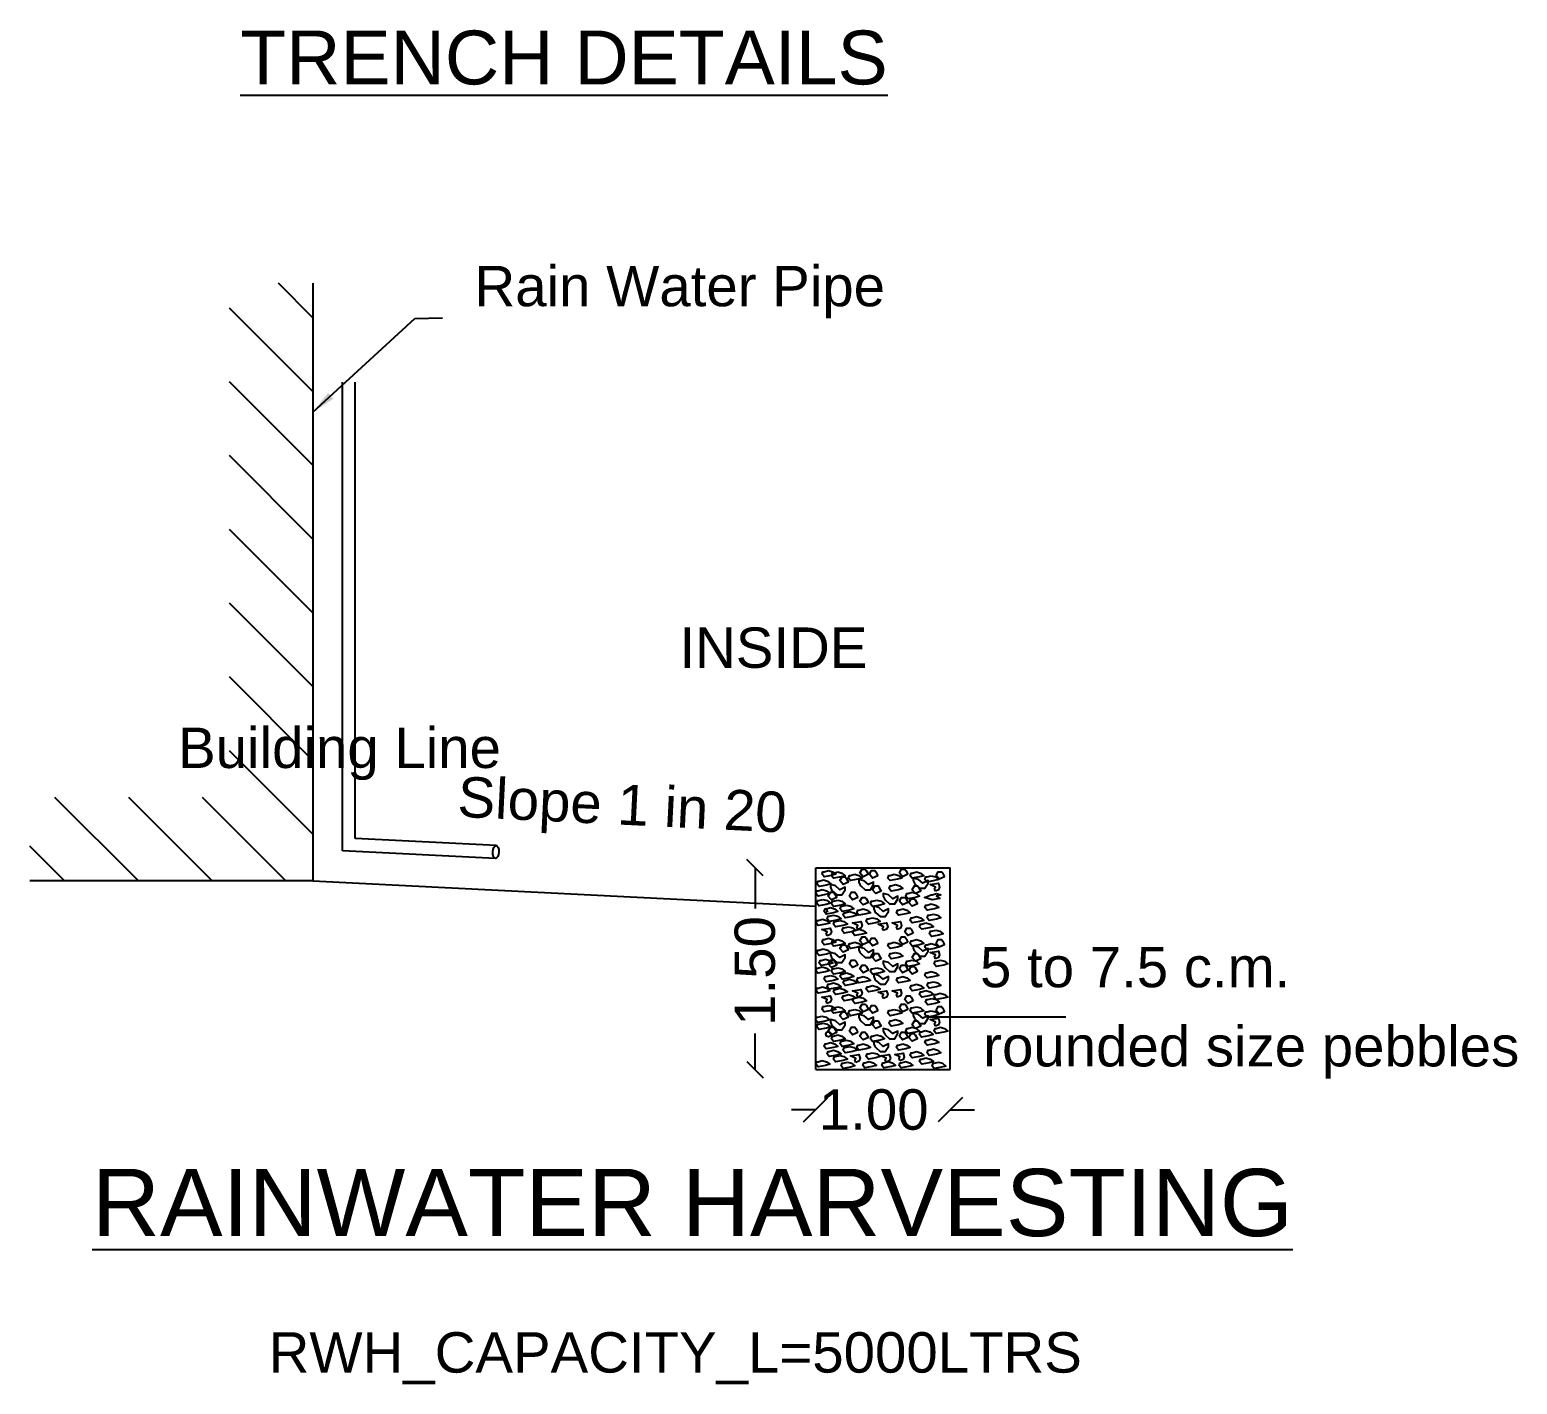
# Model space of a CAD drawing. Header units: metres. Extents: x 27 to 171, y 4 to 129.
# Drawn here: x 146.2 to 157.25, y 40.29 to 50.35 of the extents above; entities that cross this region are included whole.
import ezdxf

# ---------------------------------------------------------------- set-up
doc = ezdxf.new("R2010")
doc.units = ezdxf.units.M
doc.header["$MEASUREMENT"] = 0
doc.layers.add('RWH', color=130, linetype='Continuous')
doc.styles.get("Standard").update_dxf_attribs({"font": 'arial.ttf'})
doc.dimstyles.get("Standard").update_dxf_attribs({"dimtxt": 0.3, "dimasz": 0.12, "dimexe": 0.18, "dimexo": 0.0625, "dimgap": 0.09, "dimtad": 0, "dimzin": 0, "dimdsep": 46, "dimtxsty": 'Standard', "dimblk": 'OBLIQUE', "dimcen": 0.09, "dimse1": 1, "dimse2": 1, "dimadec": 0, "dimazin": 0, "dimtfac": 1, "dimtofl": 0, "dimtmove": 0, "dimatfit": 3, "dimfxl": 0, "dimtolj": 1, "dimtzin": 0, "dimarcsym": 0})

# ---------------------------------------------------------------- blocks, each defined once
blk = doc.blocks.new('_Oblique')
at = {"color": 0, "linetype": 'ByBlock', "lineweight": -2}
blk.add_line((-0.5, -0.5), (0.5, 0.5), dxfattribs=at)
blk = doc.blocks.new('*D49')
at = {"color": 0, "lineweight": -2, "ltscale": 7}
for p, q in [((152.038, 42.331), (151.858, 42.331)), ((153.038, 42.331), (153.218, 42.331))]:
    blk.add_line(p, q, dxfattribs=at)
at = {"layer": 'Defpoints', "color": 0, "ltscale": 7}
for p in [(153.038, 43.379), (152.038, 43.294), (153.038, 42.331)]:
    blk.add_point(p, dxfattribs=at)
at = {"color": 0, "lineweight": -2, "ltscale": 7, "xscale": 0.18, "yscale": 0.18, "zscale": 0.18}
blk.add_blockref('_Oblique', (152.038, 42.331), dxfattribs=at)
at = {"color": 0, "lineweight": -2, "ltscale": 7, "xscale": 0.18, "yscale": 0.18, "zscale": 0.18, "rotation": 180}
blk.add_blockref('_Oblique', (153.038, 42.331), dxfattribs=at)
at = {"color": 0, "ltscale": 7, "insert": (152.469, 42.331), "char_height": 0.3, "attachment_point": 5}
blk.add_mtext('\\A1;1.00', dxfattribs=at)
blk = doc.blocks.new('*D50')
at = {"layer": 'Defpoints', "color": 0}
for p in [(151.587, 44.129), (152.038, 44.129), (152.038, 42.629)]:
    blk.add_point(p, dxfattribs=at)
at = {"layer": 'RWH', "color": 0, "lineweight": -2}
for p, q in [((151.587, 44.129), (151.587, 43.827)), ((151.587, 42.629), (151.587, 42.897))]:
    blk.add_line(p, q, dxfattribs=at)
at = {"layer": 'RWH', "color": 0, "lineweight": -2, "xscale": 0.12, "yscale": 0.12, "zscale": 0.12}
for p, rotation in [((151.587, 44.129), 90), ((151.587, 42.629), 270)]:
    blk.add_blockref('_Oblique', p, dxfattribs=dict(at, rotation=rotation))
at = {"layer": 'RWH', "color": 0, "insert": (151.587, 43.362), "char_height": 0.3, "attachment_point": 5, "rotation": 90}
blk.add_mtext('\\A1;1.50', dxfattribs=at)

msp = doc.modelspace()

# ---------------------------------------------------------------- hatches: boundary and pattern name
at = {"ltscale": 7}
h = msp.add_hatch(dxfattribs=at)
h.set_pattern_fill('ANSI31', scale=3.10032, angle=90, style=0)
h.set_pattern_definition([(135, (-1928.4017, 1317.61798), (-0.274032186, -0.274032186), [])])
h.paths.add_polyline_path([(148.301, 48.471), (147.681, 48.471), (147.681, 44.651), (146.197, 44.651), (146.197, 44.031), (148.301, 44.031)])

# ---------------------------------------------------------------- linework, layer by layer
at = {"color": 7, "ltscale": 7}
for p, q in [((148.301, 48.471), (148.301, 44.031)), ((152.038, 42.629), (152.038, 44.129)), ((152.038, 44.129), (153.038, 44.129)), ((153.038, 42.629), (153.038, 44.129)), ((148.301, 44.031), (146.197, 44.031)), ((148.301, 44.031), (152.038, 43.844)), ((152.038, 42.629), (153.038, 42.629))]:
    msp.add_line(p, q, dxfattribs=at)
at = {"color": 7}
for p, q in [((148.52, 44.274), (148.52, 47.737)), ((148.52, 44.255), (148.52, 47.737)), ((148.615, 44.345), (148.615, 47.737)), ((149.663, 44.293), (148.615, 44.345)), ((149.658, 44.198), (148.52, 44.255)), ((152.127, 43.81), (152.108, 43.825)), ((152.127, 43.81), (152.108, 43.795)), ((153.897, 43.02), (152.866, 43.02))]:
    msp.add_line(p, q, dxfattribs=at)
for points in [[(152.429, 44.08), (152.39, 44.062), (152.366, 44.09), (152.382, 44.118), (152.406, 44.118), (152.413, 44.109)], [(152.429, 44.08), (152.39, 44.062), (152.366, 44.09), (152.382, 44.118), (152.406, 44.118), (152.413, 44.109)], [(152.723, 44.08), (152.683, 44.062), (152.66, 44.09), (152.676, 44.118), (152.7, 44.118), (152.707, 44.109)], [(152.723, 44.08), (152.683, 44.062), (152.66, 44.09), (152.676, 44.118), (152.7, 44.118), (152.707, 44.109)], [(152.095, 44.038), (152.125, 44.029), (152.15, 44.01), (152.118, 44), (152.063, 43.99), (152.047, 44.01), (152.055, 44.029), (152.063, 44.029)], [(152.095, 44.038), (152.125, 44.029), (152.15, 44.01), (152.118, 44), (152.063, 43.99), (152.047, 44.01), (152.055, 44.029), (152.063, 44.029)], [(152.132, 44.108), (152.163, 44.099), (152.187, 44.08), (152.156, 44.071), (152.1, 44.061), (152.085, 44.08), (152.092, 44.099), (152.1, 44.099)], [(152.132, 44.108), (152.163, 44.099), (152.187, 44.08), (152.156, 44.071), (152.1, 44.061), (152.085, 44.08), (152.092, 44.099), (152.1, 44.099)], [(152.163, 43.956), (152.194, 43.928), (152.233, 43.928), (152.257, 43.965), (152.257, 43.984), (152.218, 43.965), (152.186, 43.994), (152.147, 44.004), (152.147, 43.984), (152.156, 43.965)], [(152.163, 43.956), (152.194, 43.928), (152.233, 43.928), (152.257, 43.965), (152.257, 43.984), (152.218, 43.965), (152.186, 43.994), (152.147, 44.004), (152.147, 43.984), (152.156, 43.965)], [(152.203, 44.098), (152.233, 44.089), (152.258, 44.07), (152.226, 44.061), (152.171, 44.051), (152.156, 44.07), (152.163, 44.089), (152.171, 44.089)], [(152.203, 44.098), (152.233, 44.089), (152.258, 44.07), (152.226, 44.061), (152.171, 44.051), (152.156, 44.07), (152.163, 44.089), (152.171, 44.089)], [(152.281, 44.023), (152.241, 44.004), (152.218, 44.033), (152.234, 44.061), (152.258, 44.061), (152.265, 44.052)], [(152.281, 44.023), (152.241, 44.004), (152.218, 44.033), (152.234, 44.061), (152.258, 44.061), (152.265, 44.052)], [(152.328, 44.08), (152.359, 44.071), (152.384, 44.052), (152.352, 44.043), (152.297, 44.033), (152.281, 44.052), (152.288, 44.071), (152.297, 44.071)], [(152.328, 44.08), (152.359, 44.071), (152.384, 44.052), (152.352, 44.043), (152.297, 44.033), (152.281, 44.052), (152.288, 44.071), (152.297, 44.071)], [(152.374, 43.994), (152.406, 43.966), (152.445, 43.966), (152.468, 44.004), (152.468, 44.023), (152.429, 44.004), (152.398, 44.032), (152.359, 44.042), (152.359, 44.023), (152.367, 44.004)], [(152.374, 43.994), (152.406, 43.966), (152.445, 43.966), (152.468, 44.004), (152.468, 44.023), (152.429, 44.004), (152.398, 44.032), (152.359, 44.042), (152.359, 44.023), (152.367, 44.004)], [(152.5, 44.07), (152.46, 44.052), (152.437, 44.08), (152.453, 44.108), (152.477, 44.108), (152.484, 44.099)], [(152.5, 44.07), (152.46, 44.052), (152.437, 44.08), (152.453, 44.108), (152.477, 44.108), (152.484, 44.099)], [(152.622, 44.08), (152.653, 44.071), (152.678, 44.052), (152.646, 44.043), (152.591, 44.033), (152.575, 44.052), (152.582, 44.071), (152.591, 44.071)], [(152.622, 44.08), (152.653, 44.071), (152.678, 44.052), (152.646, 44.043), (152.591, 44.033), (152.575, 44.052), (152.582, 44.071), (152.591, 44.071)], [(152.631, 44.004), (152.661, 43.994), (152.686, 43.975), (152.654, 43.966), (152.599, 43.956), (152.584, 43.975), (152.591, 43.994), (152.599, 43.994)], [(152.631, 44.004), (152.661, 43.994), (152.686, 43.975), (152.654, 43.966), (152.599, 43.956), (152.584, 43.975), (152.591, 43.994), (152.599, 43.994)], [(152.787, 44.098), (152.817, 44.089), (152.842, 44.07), (152.81, 44.061), (152.755, 44.051), (152.74, 44.07), (152.747, 44.089), (152.755, 44.089)], [(152.787, 44.098), (152.817, 44.089), (152.842, 44.07), (152.81, 44.061), (152.755, 44.051), (152.74, 44.07), (152.747, 44.089), (152.755, 44.089)], [(152.779, 44.004), (152.81, 43.976), (152.849, 43.976), (152.873, 44.014), (152.873, 44.033), (152.834, 44.014), (152.802, 44.042), (152.763, 44.052), (152.763, 44.033), (152.772, 44.014)], [(152.779, 44.004), (152.81, 43.976), (152.849, 43.976), (152.873, 44.014), (152.873, 44.033), (152.834, 44.014), (152.802, 44.042), (152.763, 44.052), (152.763, 44.033), (152.772, 44.014)], [(152.897, 44.07), (152.928, 44.061), (152.953, 44.042), (152.921, 44.033), (152.866, 44.023), (152.85, 44.042), (152.857, 44.061), (152.866, 44.061)], [(152.897, 44.07), (152.928, 44.061), (152.953, 44.042), (152.921, 44.033), (152.866, 44.023), (152.85, 44.042), (152.857, 44.061), (152.866, 44.061)], [(152.927, 43.956), (152.92, 43.975), (152.927, 43.985), (152.888, 44.004), (152.95, 44.014), (152.959, 43.985), (152.95, 43.966)], [(152.927, 43.956), (152.92, 43.975), (152.927, 43.985), (152.888, 44.004), (152.95, 44.014), (152.959, 43.985), (152.95, 43.966)], [(152.996, 44.061), (152.956, 44.043), (152.932, 44.071), (152.949, 44.099), (152.972, 44.099), (152.979, 44.09)], [(152.996, 44.061), (152.956, 44.043), (152.932, 44.071), (152.949, 44.099), (152.972, 44.099), (152.979, 44.09)], [(152.087, 43.967), (152.118, 43.957), (152.142, 43.938), (152.111, 43.929), (152.055, 43.919), (152.04, 43.938), (152.047, 43.957), (152.055, 43.957)], [(152.092, 43.894), (152.122, 43.885), (152.147, 43.865), (152.115, 43.856), (152.06, 43.846), (152.045, 43.865), (152.052, 43.885), (152.06, 43.885)], [(152.194, 43.909), (152.154, 43.89), (152.131, 43.919), (152.147, 43.947), (152.171, 43.947), (152.178, 43.938)], [(152.194, 43.909), (152.154, 43.89), (152.131, 43.919), (152.147, 43.947), (152.171, 43.947), (152.178, 43.938)], [(152.203, 43.889), (152.233, 43.88), (152.258, 43.861), (152.226, 43.852), (152.171, 43.842), (152.156, 43.861), (152.163, 43.88), (152.171, 43.88)], [(152.203, 43.889), (152.233, 43.88), (152.258, 43.861), (152.226, 43.852), (152.171, 43.842), (152.156, 43.861), (152.163, 43.88), (152.171, 43.88)], [(152.352, 43.909), (152.312, 43.89), (152.288, 43.919), (152.305, 43.947), (152.328, 43.947), (152.335, 43.938)], [(152.352, 43.909), (152.312, 43.89), (152.288, 43.919), (152.305, 43.947), (152.328, 43.947), (152.335, 43.938)], [(152.429, 43.871), (152.39, 43.853), (152.366, 43.881), (152.382, 43.909), (152.406, 43.909), (152.413, 43.9)], [(152.429, 43.871), (152.39, 43.853), (152.366, 43.881), (152.382, 43.909), (152.406, 43.909), (152.413, 43.9)], [(152.493, 43.889), (152.524, 43.88), (152.548, 43.861), (152.516, 43.852), (152.461, 43.842), (152.446, 43.861), (152.453, 43.88), (152.461, 43.88)], [(152.493, 43.889), (152.524, 43.88), (152.548, 43.861), (152.516, 43.852), (152.461, 43.842), (152.446, 43.861), (152.453, 43.88), (152.461, 43.88)], [(152.525, 43.956), (152.485, 43.938), (152.461, 43.966), (152.478, 43.994), (152.501, 43.994), (152.508, 43.985)], [(152.525, 43.956), (152.485, 43.938), (152.461, 43.966), (152.478, 43.994), (152.501, 43.994), (152.508, 43.985)], [(152.555, 43.89), (152.587, 43.862), (152.626, 43.862), (152.649, 43.899), (152.649, 43.919), (152.611, 43.899), (152.579, 43.928), (152.54, 43.938), (152.54, 43.919), (152.548, 43.899)], [(152.555, 43.89), (152.587, 43.862), (152.626, 43.862), (152.649, 43.899), (152.649, 43.919), (152.611, 43.899), (152.579, 43.928), (152.54, 43.938), (152.54, 43.919), (152.548, 43.899)], [(152.723, 43.871), (152.683, 43.853), (152.66, 43.881), (152.676, 43.909), (152.7, 43.909), (152.707, 43.9)], [(152.723, 43.871), (152.683, 43.853), (152.66, 43.881), (152.676, 43.909), (152.7, 43.909), (152.707, 43.9)], [(152.755, 43.947), (152.786, 43.938), (152.81, 43.919), (152.779, 43.909), (152.723, 43.899), (152.708, 43.919), (152.715, 43.938), (152.723, 43.938)], [(152.755, 43.947), (152.786, 43.938), (152.81, 43.919), (152.779, 43.909), (152.723, 43.899), (152.708, 43.919), (152.715, 43.938), (152.723, 43.938)], [(152.794, 43.861), (152.754, 43.843), (152.73, 43.871), (152.747, 43.899), (152.77, 43.899), (152.777, 43.89)], [(152.794, 43.861), (152.754, 43.843), (152.73, 43.871), (152.747, 43.899), (152.77, 43.899), (152.777, 43.89)], [(152.819, 43.956), (152.779, 43.938), (152.755, 43.966), (152.772, 43.994), (152.795, 43.994), (152.802, 43.985)], [(152.819, 43.956), (152.779, 43.938), (152.755, 43.966), (152.772, 43.994), (152.795, 43.994), (152.802, 43.985)], [(152.936, 43.937), (152.967, 43.928), (152.935, 43.919), (152.96, 43.9), (152.904, 43.89), (152.846, 43.909), (152.896, 43.928), (152.904, 43.928)], [(152.147, 43.833), (152.178, 43.824), (152.203, 43.805), (152.171, 43.795), (152.116, 43.785), (152.1, 43.805), (152.107, 43.824), (152.116, 43.824)], [(152.147, 43.833), (152.178, 43.824), (152.203, 43.805), (152.171, 43.795), (152.116, 43.785), (152.1, 43.805), (152.107, 43.824), (152.116, 43.824)], [(152.266, 43.852), (152.297, 43.843), (152.321, 43.824), (152.29, 43.815), (152.234, 43.805), (152.219, 43.824), (152.226, 43.843), (152.234, 43.843)], [(152.266, 43.852), (152.297, 43.843), (152.321, 43.824), (152.29, 43.815), (152.234, 43.805), (152.219, 43.824), (152.226, 43.843), (152.234, 43.843)], [(152.29, 43.805), (152.32, 43.795), (152.345, 43.776), (152.313, 43.767), (152.258, 43.757), (152.243, 43.776), (152.25, 43.795), (152.258, 43.795)], [(152.29, 43.805), (152.32, 43.795), (152.345, 43.776), (152.313, 43.767), (152.258, 43.757), (152.243, 43.776), (152.25, 43.795), (152.258, 43.795)], [(152.391, 43.824), (152.421, 43.815), (152.446, 43.795), (152.414, 43.786), (152.359, 43.776), (152.344, 43.795), (152.351, 43.815), (152.359, 43.815)], [(152.391, 43.824), (152.421, 43.815), (152.446, 43.795), (152.414, 43.786), (152.359, 43.776), (152.344, 43.795), (152.351, 43.815), (152.359, 43.815)], [(152.485, 43.795), (152.516, 43.767), (152.555, 43.767), (152.579, 43.805), (152.579, 43.824), (152.54, 43.805), (152.508, 43.833), (152.469, 43.843), (152.469, 43.824), (152.478, 43.805)], [(152.485, 43.795), (152.516, 43.767), (152.555, 43.767), (152.579, 43.805), (152.579, 43.824), (152.54, 43.805), (152.508, 43.833), (152.469, 43.843), (152.469, 43.824), (152.478, 43.805)], [(152.685, 43.824), (152.715, 43.815), (152.74, 43.795), (152.708, 43.786), (152.653, 43.776), (152.638, 43.795), (152.645, 43.815), (152.653, 43.815)], [(152.685, 43.824), (152.715, 43.815), (152.74, 43.795), (152.708, 43.786), (152.653, 43.776), (152.638, 43.795), (152.645, 43.815), (152.653, 43.815)], [(152.897, 43.861), (152.928, 43.852), (152.953, 43.833), (152.921, 43.824), (152.866, 43.814), (152.85, 43.833), (152.857, 43.852), (152.866, 43.852)], [(152.897, 43.861), (152.928, 43.852), (152.953, 43.833), (152.921, 43.824), (152.866, 43.814), (152.85, 43.833), (152.857, 43.852), (152.866, 43.852)], [(152.913, 43.785), (152.943, 43.776), (152.968, 43.757), (152.936, 43.748), (152.881, 43.738), (152.866, 43.757), (152.873, 43.776), (152.881, 43.776)], [(152.913, 43.785), (152.943, 43.776), (152.968, 43.757), (152.936, 43.748), (152.881, 43.738), (152.866, 43.757), (152.873, 43.776), (152.881, 43.776)], [(152.088, 43.746), (152.118, 43.737), (152.143, 43.718), (152.111, 43.709), (152.056, 43.699), (152.041, 43.718), (152.048, 43.737), (152.056, 43.737)], [(152.123, 43.624), (152.116, 43.643), (152.123, 43.653), (152.084, 43.671), (152.146, 43.681), (152.154, 43.653), (152.146, 43.634)], [(152.123, 43.624), (152.116, 43.643), (152.123, 43.653), (152.084, 43.671), (152.146, 43.681), (152.154, 43.653), (152.146, 43.634)], [(152.171, 43.777), (152.201, 43.768), (152.226, 43.749), (152.194, 43.74), (152.139, 43.73), (152.124, 43.749), (152.131, 43.768), (152.139, 43.768)], [(152.171, 43.777), (152.201, 43.768), (152.226, 43.749), (152.194, 43.74), (152.139, 43.73), (152.124, 43.749), (152.131, 43.768), (152.139, 43.768)], [(152.218, 43.738), (152.248, 43.729), (152.273, 43.71), (152.241, 43.7), (152.186, 43.69), (152.171, 43.71), (152.178, 43.729), (152.186, 43.729)], [(152.218, 43.738), (152.248, 43.729), (152.273, 43.71), (152.241, 43.7), (152.186, 43.69), (152.171, 43.71), (152.178, 43.729), (152.186, 43.729)], [(152.281, 43.691), (152.312, 43.682), (152.337, 43.663), (152.305, 43.654), (152.25, 43.644), (152.234, 43.663), (152.241, 43.682), (152.25, 43.682)], [(152.281, 43.691), (152.312, 43.682), (152.337, 43.663), (152.305, 43.654), (152.25, 43.644), (152.234, 43.663), (152.241, 43.682), (152.25, 43.682)], [(152.351, 43.671), (152.344, 43.69), (152.351, 43.7), (152.312, 43.719), (152.374, 43.729), (152.382, 43.7), (152.374, 43.681)], [(152.351, 43.671), (152.344, 43.69), (152.351, 43.7), (152.312, 43.719), (152.374, 43.729), (152.382, 43.7), (152.374, 43.681)], [(152.36, 43.672), (152.391, 43.663), (152.415, 43.644), (152.384, 43.635), (152.328, 43.625), (152.313, 43.644), (152.32, 43.663), (152.328, 43.663)], [(152.36, 43.672), (152.391, 43.663), (152.415, 43.644), (152.384, 43.635), (152.328, 43.625), (152.313, 43.644), (152.32, 43.663), (152.328, 43.663)], [(152.461, 43.758), (152.492, 43.749), (152.516, 43.73), (152.485, 43.72), (152.429, 43.71), (152.414, 43.73), (152.421, 43.749), (152.429, 43.749)], [(152.461, 43.758), (152.492, 43.749), (152.516, 43.73), (152.485, 43.72), (152.429, 43.71), (152.414, 43.73), (152.421, 43.749), (152.429, 43.749)], [(152.542, 43.662), (152.535, 43.681), (152.542, 43.691), (152.503, 43.709), (152.565, 43.719), (152.573, 43.691), (152.565, 43.672)], [(152.542, 43.662), (152.535, 43.681), (152.542, 43.691), (152.503, 43.709), (152.565, 43.719), (152.573, 43.691), (152.565, 43.672)], [(152.645, 43.671), (152.638, 43.69), (152.645, 43.7), (152.606, 43.719), (152.668, 43.729), (152.676, 43.7), (152.668, 43.681)], [(152.645, 43.671), (152.638, 43.69), (152.645, 43.7), (152.606, 43.719), (152.668, 43.729), (152.676, 43.7), (152.668, 43.681)], [(152.763, 43.643), (152.723, 43.625), (152.7, 43.653), (152.716, 43.681), (152.74, 43.681), (152.747, 43.672)], [(152.763, 43.643), (152.723, 43.625), (152.7, 43.653), (152.716, 43.681), (152.74, 43.681), (152.747, 43.672)], [(152.787, 43.766), (152.817, 43.757), (152.842, 43.738), (152.81, 43.729), (152.755, 43.719), (152.74, 43.738), (152.747, 43.757), (152.755, 43.757)], [(152.787, 43.766), (152.817, 43.757), (152.842, 43.738), (152.81, 43.729), (152.755, 43.719), (152.74, 43.738), (152.747, 43.757), (152.755, 43.757)], [(152.857, 43.72), (152.888, 43.71), (152.913, 43.691), (152.881, 43.682), (152.826, 43.672), (152.81, 43.691), (152.817, 43.71), (152.826, 43.71)], [(152.857, 43.72), (152.888, 43.71), (152.913, 43.691), (152.881, 43.682), (152.826, 43.672), (152.81, 43.691), (152.817, 43.71), (152.826, 43.71)], [(152.132, 43.605), (152.163, 43.596), (152.187, 43.576), (152.156, 43.567), (152.1, 43.557), (152.085, 43.576), (152.092, 43.596), (152.1, 43.596)], [(152.132, 43.605), (152.163, 43.596), (152.187, 43.576), (152.156, 43.567), (152.1, 43.557), (152.085, 43.576), (152.092, 43.596), (152.1, 43.596)], [(152.203, 43.595), (152.233, 43.586), (152.258, 43.566), (152.226, 43.557), (152.171, 43.547), (152.156, 43.566), (152.163, 43.586), (152.171, 43.586)], [(152.203, 43.595), (152.233, 43.586), (152.258, 43.566), (152.226, 43.557), (152.171, 43.547), (152.156, 43.566), (152.163, 43.586), (152.171, 43.586)], [(152.328, 43.576), (152.359, 43.567), (152.384, 43.548), (152.352, 43.539), (152.297, 43.529), (152.281, 43.548), (152.288, 43.567), (152.297, 43.567)], [(152.328, 43.576), (152.359, 43.567), (152.384, 43.548), (152.352, 43.539), (152.297, 43.529), (152.281, 43.548), (152.288, 43.567), (152.297, 43.567)], [(152.429, 43.576), (152.39, 43.558), (152.366, 43.586), (152.382, 43.615), (152.406, 43.615), (152.413, 43.606)], [(152.429, 43.576), (152.39, 43.558), (152.366, 43.586), (152.382, 43.615), (152.406, 43.615), (152.413, 43.606)], [(152.5, 43.566), (152.46, 43.548), (152.437, 43.576), (152.453, 43.605), (152.477, 43.605), (152.484, 43.596)], [(152.5, 43.566), (152.46, 43.548), (152.437, 43.576), (152.453, 43.605), (152.477, 43.605), (152.484, 43.596)], [(152.622, 43.576), (152.653, 43.567), (152.678, 43.548), (152.646, 43.539), (152.591, 43.529), (152.575, 43.548), (152.582, 43.567), (152.591, 43.567)], [(152.622, 43.576), (152.653, 43.567), (152.678, 43.548), (152.646, 43.539), (152.591, 43.529), (152.575, 43.548), (152.582, 43.567), (152.591, 43.567)], [(152.723, 43.576), (152.683, 43.558), (152.66, 43.586), (152.676, 43.615), (152.7, 43.615), (152.707, 43.606)], [(152.723, 43.576), (152.683, 43.558), (152.66, 43.586), (152.676, 43.615), (152.7, 43.615), (152.707, 43.606)], [(152.787, 43.595), (152.817, 43.586), (152.842, 43.566), (152.81, 43.557), (152.755, 43.547), (152.74, 43.566), (152.747, 43.586), (152.755, 43.586)], [(152.787, 43.595), (152.817, 43.586), (152.842, 43.566), (152.81, 43.557), (152.755, 43.547), (152.74, 43.566), (152.747, 43.586), (152.755, 43.586)], [(152.897, 43.566), (152.928, 43.557), (152.953, 43.538), (152.921, 43.529), (152.866, 43.519), (152.85, 43.538), (152.857, 43.557), (152.866, 43.557)], [(152.897, 43.566), (152.928, 43.557), (152.953, 43.538), (152.921, 43.529), (152.866, 43.519), (152.85, 43.538), (152.857, 43.557), (152.866, 43.557)], [(152.931, 43.666), (152.961, 43.657), (152.986, 43.638), (152.954, 43.629), (152.899, 43.619), (152.884, 43.638), (152.891, 43.657), (152.899, 43.657)], [(152.996, 43.557), (152.956, 43.539), (152.932, 43.567), (152.949, 43.596), (152.972, 43.596), (152.979, 43.586)], [(152.996, 43.557), (152.956, 43.539), (152.932, 43.567), (152.949, 43.596), (152.972, 43.596), (152.979, 43.586)], [(152.094, 43.526), (152.125, 43.516), (152.15, 43.497), (152.118, 43.488), (152.063, 43.478), (152.047, 43.497), (152.054, 43.516), (152.063, 43.516)], [(152.094, 43.526), (152.125, 43.516), (152.15, 43.497), (152.118, 43.488), (152.063, 43.478), (152.047, 43.497), (152.054, 43.516), (152.063, 43.516)], [(152.11, 43.45), (152.14, 43.441), (152.165, 43.421), (152.133, 43.412), (152.078, 43.402), (152.063, 43.421), (152.07, 43.441), (152.078, 43.441)], [(152.11, 43.45), (152.14, 43.441), (152.165, 43.421), (152.133, 43.412), (152.078, 43.402), (152.063, 43.421), (152.07, 43.441), (152.078, 43.441)], [(152.163, 43.452), (152.194, 43.424), (152.233, 43.424), (152.257, 43.462), (152.257, 43.481), (152.218, 43.462), (152.186, 43.49), (152.147, 43.5), (152.147, 43.481), (152.156, 43.462)], [(152.163, 43.452), (152.194, 43.424), (152.233, 43.424), (152.257, 43.462), (152.257, 43.481), (152.218, 43.462), (152.186, 43.49), (152.147, 43.5), (152.147, 43.481), (152.156, 43.462)], [(152.281, 43.519), (152.241, 43.501), (152.218, 43.529), (152.234, 43.557), (152.258, 43.557), (152.265, 43.548)], [(152.281, 43.519), (152.241, 43.501), (152.218, 43.529), (152.234, 43.557), (152.258, 43.557), (152.265, 43.548)], [(152.374, 43.491), (152.406, 43.462), (152.445, 43.462), (152.468, 43.5), (152.468, 43.519), (152.429, 43.5), (152.398, 43.528), (152.359, 43.538), (152.359, 43.519), (152.367, 43.5)], [(152.374, 43.491), (152.406, 43.462), (152.445, 43.462), (152.468, 43.5), (152.468, 43.519), (152.429, 43.5), (152.398, 43.528), (152.359, 43.538), (152.359, 43.519), (152.367, 43.5)], [(152.525, 43.452), (152.485, 43.434), (152.461, 43.462), (152.478, 43.491), (152.501, 43.491), (152.508, 43.482)], [(152.525, 43.452), (152.485, 43.434), (152.461, 43.462), (152.478, 43.491), (152.501, 43.491), (152.508, 43.482)], [(152.631, 43.5), (152.661, 43.491), (152.686, 43.472), (152.654, 43.462), (152.599, 43.452), (152.584, 43.472), (152.591, 43.491), (152.599, 43.491)], [(152.631, 43.5), (152.661, 43.491), (152.686, 43.472), (152.654, 43.462), (152.599, 43.452), (152.584, 43.472), (152.591, 43.491), (152.599, 43.491)], [(152.819, 43.452), (152.779, 43.434), (152.755, 43.462), (152.772, 43.491), (152.795, 43.491), (152.802, 43.482)], [(152.819, 43.452), (152.779, 43.434), (152.755, 43.462), (152.772, 43.491), (152.795, 43.491), (152.802, 43.482)], [(152.779, 43.501), (152.81, 43.472), (152.849, 43.472), (152.873, 43.51), (152.873, 43.529), (152.834, 43.51), (152.802, 43.538), (152.763, 43.548), (152.763, 43.529), (152.772, 43.51)], [(152.779, 43.501), (152.81, 43.472), (152.849, 43.472), (152.873, 43.51), (152.873, 43.529), (152.834, 43.51), (152.802, 43.538), (152.763, 43.548), (152.763, 43.529), (152.772, 43.51)], [(152.927, 43.452), (152.92, 43.472), (152.927, 43.482), (152.888, 43.5), (152.95, 43.51), (152.959, 43.482), (152.95, 43.462)], [(152.927, 43.452), (152.92, 43.472), (152.927, 43.482), (152.888, 43.5), (152.95, 43.51), (152.959, 43.482), (152.95, 43.462)], [(152.086, 43.393), (152.117, 43.384), (152.141, 43.365), (152.11, 43.356), (152.054, 43.346), (152.039, 43.365), (152.046, 43.384), (152.054, 43.384)], [(152.194, 43.405), (152.154, 43.387), (152.131, 43.415), (152.147, 43.443), (152.171, 43.443), (152.178, 43.434)], [(152.194, 43.405), (152.154, 43.387), (152.131, 43.415), (152.147, 43.443), (152.171, 43.443), (152.178, 43.434)], [(152.203, 43.386), (152.233, 43.377), (152.258, 43.357), (152.226, 43.348), (152.171, 43.338), (152.156, 43.357), (152.163, 43.377), (152.171, 43.377)], [(152.203, 43.386), (152.233, 43.377), (152.258, 43.357), (152.226, 43.348), (152.171, 43.338), (152.156, 43.357), (152.163, 43.377), (152.171, 43.377)], [(152.266, 43.348), (152.297, 43.339), (152.321, 43.32), (152.29, 43.311), (152.234, 43.301), (152.219, 43.32), (152.226, 43.339), (152.234, 43.339)], [(152.266, 43.348), (152.297, 43.339), (152.321, 43.32), (152.29, 43.311), (152.234, 43.301), (152.219, 43.32), (152.226, 43.339), (152.234, 43.339)], [(152.352, 43.405), (152.312, 43.387), (152.288, 43.415), (152.305, 43.443), (152.328, 43.443), (152.335, 43.434)], [(152.352, 43.405), (152.312, 43.387), (152.288, 43.415), (152.305, 43.443), (152.328, 43.443), (152.335, 43.434)], [(152.429, 43.367), (152.39, 43.349), (152.366, 43.377), (152.382, 43.406), (152.406, 43.406), (152.413, 43.397)], [(152.429, 43.367), (152.39, 43.349), (152.366, 43.377), (152.382, 43.406), (152.406, 43.406), (152.413, 43.397)], [(152.493, 43.386), (152.524, 43.377), (152.548, 43.357), (152.516, 43.348), (152.461, 43.338), (152.446, 43.357), (152.453, 43.377), (152.461, 43.377)], [(152.493, 43.386), (152.524, 43.377), (152.548, 43.357), (152.516, 43.348), (152.461, 43.338), (152.446, 43.357), (152.453, 43.377), (152.461, 43.377)], [(152.485, 43.292), (152.516, 43.263), (152.555, 43.263), (152.579, 43.301), (152.579, 43.32), (152.54, 43.301), (152.508, 43.329), (152.469, 43.339), (152.469, 43.32), (152.478, 43.301)], [(152.485, 43.292), (152.516, 43.263), (152.555, 43.263), (152.579, 43.301), (152.579, 43.32), (152.54, 43.301), (152.508, 43.329), (152.469, 43.339), (152.469, 43.32), (152.478, 43.301)], [(152.555, 43.387), (152.587, 43.358), (152.626, 43.358), (152.649, 43.396), (152.649, 43.415), (152.611, 43.396), (152.579, 43.424), (152.54, 43.434), (152.54, 43.415), (152.548, 43.396)], [(152.555, 43.387), (152.587, 43.358), (152.626, 43.358), (152.649, 43.396), (152.649, 43.415), (152.611, 43.396), (152.579, 43.424), (152.54, 43.434), (152.54, 43.415), (152.548, 43.396)], [(152.723, 43.367), (152.683, 43.349), (152.66, 43.377), (152.676, 43.406), (152.7, 43.406), (152.707, 43.397)], [(152.723, 43.367), (152.683, 43.349), (152.66, 43.377), (152.676, 43.406), (152.7, 43.406), (152.707, 43.397)], [(152.755, 43.443), (152.786, 43.434), (152.81, 43.415), (152.779, 43.406), (152.723, 43.396), (152.708, 43.415), (152.715, 43.434), (152.723, 43.434)], [(152.755, 43.443), (152.786, 43.434), (152.81, 43.415), (152.779, 43.406), (152.723, 43.396), (152.708, 43.415), (152.715, 43.434), (152.723, 43.434)], [(152.794, 43.357), (152.754, 43.339), (152.73, 43.367), (152.747, 43.396), (152.77, 43.396), (152.777, 43.387)], [(152.794, 43.357), (152.754, 43.339), (152.73, 43.367), (152.747, 43.396), (152.77, 43.396), (152.777, 43.387)], [(152.897, 43.357), (152.928, 43.348), (152.953, 43.329), (152.921, 43.32), (152.866, 43.31), (152.85, 43.329), (152.857, 43.348), (152.866, 43.348)], [(152.897, 43.357), (152.928, 43.348), (152.953, 43.329), (152.921, 43.32), (152.866, 43.31), (152.85, 43.329), (152.857, 43.348), (152.866, 43.348)], [(152.965, 43.443), (152.996, 43.434), (153.021, 43.415), (152.989, 43.406), (152.934, 43.396), (152.918, 43.415), (152.925, 43.434), (152.934, 43.434)], [(152.965, 43.443), (152.996, 43.434), (153.021, 43.415), (152.989, 43.406), (152.934, 43.396), (152.918, 43.415), (152.925, 43.434), (152.934, 43.434)], [(152.089, 43.243), (152.119, 43.234), (152.144, 43.215), (152.112, 43.206), (152.057, 43.196), (152.042, 43.215), (152.049, 43.234), (152.057, 43.234)], [(152.147, 43.329), (152.178, 43.32), (152.203, 43.301), (152.171, 43.292), (152.116, 43.282), (152.1, 43.301), (152.107, 43.32), (152.116, 43.32)], [(152.147, 43.329), (152.178, 43.32), (152.203, 43.301), (152.171, 43.292), (152.116, 43.282), (152.1, 43.301), (152.107, 43.32), (152.116, 43.32)], [(152.171, 43.273), (152.201, 43.264), (152.226, 43.245), (152.194, 43.236), (152.139, 43.226), (152.124, 43.245), (152.131, 43.264), (152.139, 43.264)], [(152.171, 43.273), (152.201, 43.264), (152.226, 43.245), (152.194, 43.236), (152.139, 43.226), (152.124, 43.245), (152.131, 43.264), (152.139, 43.264)], [(152.218, 43.234), (152.248, 43.225), (152.273, 43.206), (152.241, 43.197), (152.186, 43.187), (152.171, 43.206), (152.178, 43.225), (152.186, 43.225)], [(152.218, 43.234), (152.248, 43.225), (152.273, 43.206), (152.241, 43.197), (152.186, 43.187), (152.171, 43.206), (152.178, 43.225), (152.186, 43.225)], [(152.29, 43.301), (152.32, 43.292), (152.345, 43.273), (152.313, 43.263), (152.258, 43.253), (152.243, 43.273), (152.25, 43.292), (152.258, 43.292)], [(152.29, 43.301), (152.32, 43.292), (152.345, 43.273), (152.313, 43.263), (152.258, 43.253), (152.243, 43.273), (152.25, 43.292), (152.258, 43.292)], [(152.391, 43.32), (152.421, 43.311), (152.446, 43.292), (152.414, 43.283), (152.359, 43.273), (152.344, 43.292), (152.351, 43.311), (152.359, 43.311)], [(152.391, 43.32), (152.421, 43.311), (152.446, 43.292), (152.414, 43.283), (152.359, 43.273), (152.344, 43.292), (152.351, 43.311), (152.359, 43.311)], [(152.461, 43.254), (152.492, 43.245), (152.516, 43.226), (152.485, 43.217), (152.429, 43.207), (152.414, 43.226), (152.421, 43.245), (152.429, 43.245)], [(152.461, 43.254), (152.492, 43.245), (152.516, 43.226), (152.485, 43.217), (152.429, 43.207), (152.414, 43.226), (152.421, 43.245), (152.429, 43.245)], [(152.685, 43.32), (152.715, 43.311), (152.74, 43.292), (152.708, 43.283), (152.653, 43.273), (152.638, 43.292), (152.645, 43.311), (152.653, 43.311)], [(152.685, 43.32), (152.715, 43.311), (152.74, 43.292), (152.708, 43.283), (152.653, 43.273), (152.638, 43.292), (152.645, 43.311), (152.653, 43.311)], [(152.787, 43.263), (152.817, 43.253), (152.842, 43.234), (152.81, 43.225), (152.755, 43.215), (152.74, 43.234), (152.747, 43.253), (152.755, 43.253)], [(152.787, 43.263), (152.817, 43.253), (152.842, 43.234), (152.81, 43.225), (152.755, 43.215), (152.74, 43.234), (152.747, 43.253), (152.755, 43.253)], [(152.913, 43.282), (152.943, 43.273), (152.968, 43.253), (152.936, 43.244), (152.881, 43.234), (152.866, 43.253), (152.873, 43.273), (152.881, 43.273)], [(152.913, 43.282), (152.943, 43.273), (152.968, 43.253), (152.936, 43.244), (152.881, 43.234), (152.866, 43.253), (152.873, 43.273), (152.881, 43.273)], [(152.123, 43.12), (152.116, 43.139), (152.123, 43.149), (152.084, 43.168), (152.146, 43.178), (152.154, 43.149), (152.146, 43.13)], [(152.123, 43.12), (152.116, 43.139), (152.123, 43.149), (152.084, 43.168), (152.146, 43.178), (152.154, 43.149), (152.146, 43.13)], [(152.281, 43.188), (152.312, 43.178), (152.337, 43.159), (152.305, 43.15), (152.25, 43.14), (152.234, 43.159), (152.241, 43.178), (152.25, 43.178)], [(152.281, 43.188), (152.312, 43.178), (152.337, 43.159), (152.305, 43.15), (152.25, 43.14), (152.234, 43.159), (152.241, 43.178), (152.25, 43.178)], [(152.351, 43.168), (152.344, 43.187), (152.351, 43.197), (152.312, 43.215), (152.374, 43.225), (152.382, 43.197), (152.374, 43.178)], [(152.351, 43.168), (152.344, 43.187), (152.351, 43.197), (152.312, 43.215), (152.374, 43.225), (152.382, 43.197), (152.374, 43.178)], [(152.36, 43.168), (152.391, 43.159), (152.415, 43.14), (152.384, 43.131), (152.328, 43.121), (152.313, 43.14), (152.32, 43.159), (152.328, 43.159)], [(152.36, 43.168), (152.391, 43.159), (152.415, 43.14), (152.384, 43.131), (152.328, 43.121), (152.313, 43.14), (152.32, 43.159), (152.328, 43.159)], [(152.429, 43.077), (152.39, 43.059), (152.366, 43.087), (152.382, 43.116), (152.406, 43.116), (152.413, 43.107)], [(152.429, 43.077), (152.39, 43.059), (152.366, 43.087), (152.382, 43.116), (152.406, 43.116), (152.413, 43.107)], [(152.542, 43.158), (152.535, 43.177), (152.542, 43.187), (152.503, 43.205), (152.565, 43.215), (152.573, 43.187), (152.565, 43.168)], [(152.542, 43.158), (152.535, 43.177), (152.542, 43.187), (152.503, 43.205), (152.565, 43.215), (152.573, 43.187), (152.565, 43.168)], [(152.645, 43.168), (152.638, 43.187), (152.645, 43.197), (152.606, 43.215), (152.668, 43.225), (152.676, 43.197), (152.668, 43.178)], [(152.645, 43.168), (152.638, 43.187), (152.645, 43.197), (152.606, 43.215), (152.668, 43.225), (152.676, 43.197), (152.668, 43.178)], [(152.723, 43.077), (152.683, 43.059), (152.66, 43.087), (152.676, 43.116), (152.7, 43.116), (152.707, 43.107)], [(152.723, 43.077), (152.683, 43.059), (152.66, 43.087), (152.676, 43.116), (152.7, 43.116), (152.707, 43.107)], [(152.763, 43.139), (152.723, 43.121), (152.7, 43.149), (152.716, 43.178), (152.74, 43.178), (152.747, 43.168)], [(152.763, 43.139), (152.723, 43.121), (152.7, 43.149), (152.716, 43.178), (152.74, 43.178), (152.747, 43.168)], [(152.857, 43.216), (152.888, 43.207), (152.913, 43.188), (152.881, 43.178), (152.826, 43.168), (152.81, 43.188), (152.817, 43.207), (152.826, 43.207)], [(152.857, 43.216), (152.888, 43.207), (152.913, 43.188), (152.881, 43.178), (152.826, 43.168), (152.81, 43.188), (152.817, 43.207), (152.826, 43.207)], [(152.902, 43.158), (152.932, 43.149), (152.957, 43.13), (152.925, 43.12), (152.87, 43.11), (152.855, 43.13), (152.862, 43.149), (152.87, 43.149)], [(152.964, 43.197), (152.995, 43.188), (153.019, 43.168), (152.988, 43.159), (152.932, 43.149), (152.917, 43.168), (152.924, 43.188), (152.932, 43.188)], [(152.084, 43.027), (152.115, 43.018), (152.14, 42.999), (152.108, 42.99), (152.053, 42.98), (152.037, 42.999), (152.044, 43.018), (152.053, 43.018)], [(152.132, 43.106), (152.163, 43.097), (152.187, 43.077), (152.156, 43.068), (152.1, 43.058), (152.085, 43.077), (152.092, 43.097), (152.1, 43.097)], [(152.132, 43.106), (152.163, 43.097), (152.187, 43.077), (152.156, 43.068), (152.1, 43.058), (152.085, 43.077), (152.092, 43.097), (152.1, 43.097)], [(152.203, 43.096), (152.233, 43.087), (152.258, 43.067), (152.226, 43.058), (152.171, 43.048), (152.156, 43.067), (152.163, 43.087), (152.171, 43.087)], [(152.203, 43.096), (152.233, 43.087), (152.258, 43.067), (152.226, 43.058), (152.171, 43.048), (152.156, 43.067), (152.163, 43.087), (152.171, 43.087)], [(152.281, 43.02), (152.241, 43.002), (152.218, 43.03), (152.234, 43.058), (152.258, 43.058), (152.265, 43.049)], [(152.281, 43.02), (152.241, 43.002), (152.218, 43.03), (152.234, 43.058), (152.258, 43.058), (152.265, 43.049)], [(152.328, 43.077), (152.359, 43.068), (152.384, 43.049), (152.352, 43.04), (152.297, 43.03), (152.281, 43.049), (152.288, 43.068), (152.297, 43.068)], [(152.328, 43.077), (152.359, 43.068), (152.384, 43.049), (152.352, 43.04), (152.297, 43.03), (152.281, 43.049), (152.288, 43.068), (152.297, 43.068)], [(152.374, 42.992), (152.406, 42.963), (152.445, 42.963), (152.468, 43.001), (152.468, 43.02), (152.429, 43.001), (152.398, 43.029), (152.359, 43.039), (152.359, 43.02), (152.367, 43.001)], [(152.374, 42.992), (152.406, 42.963), (152.445, 42.963), (152.468, 43.001), (152.468, 43.02), (152.429, 43.001), (152.398, 43.029), (152.359, 43.039), (152.359, 43.02), (152.367, 43.001)], [(152.5, 43.067), (152.46, 43.049), (152.437, 43.077), (152.453, 43.106), (152.477, 43.106), (152.484, 43.097)], [(152.5, 43.067), (152.46, 43.049), (152.437, 43.077), (152.453, 43.106), (152.477, 43.106), (152.484, 43.097)], [(152.622, 43.077), (152.653, 43.068), (152.678, 43.049), (152.646, 43.04), (152.591, 43.03), (152.575, 43.049), (152.582, 43.068), (152.591, 43.068)], [(152.622, 43.077), (152.653, 43.068), (152.678, 43.049), (152.646, 43.04), (152.591, 43.03), (152.575, 43.049), (152.582, 43.068), (152.591, 43.068)], [(152.787, 43.096), (152.817, 43.087), (152.842, 43.067), (152.81, 43.058), (152.755, 43.048), (152.74, 43.067), (152.747, 43.087), (152.755, 43.087)], [(152.787, 43.096), (152.817, 43.087), (152.842, 43.067), (152.81, 43.058), (152.755, 43.048), (152.74, 43.067), (152.747, 43.087), (152.755, 43.087)], [(152.779, 43.002), (152.81, 42.973), (152.849, 42.973), (152.873, 43.011), (152.873, 43.03), (152.834, 43.011), (152.802, 43.039), (152.763, 43.049), (152.763, 43.03), (152.772, 43.011)], [(152.779, 43.002), (152.81, 42.973), (152.849, 42.973), (152.873, 43.011), (152.873, 43.03), (152.834, 43.011), (152.802, 43.039), (152.763, 43.049), (152.763, 43.03), (152.772, 43.011)], [(152.897, 43.067), (152.928, 43.058), (152.953, 43.039), (152.921, 43.03), (152.866, 43.02), (152.85, 43.039), (152.857, 43.058), (152.866, 43.058)], [(152.897, 43.067), (152.928, 43.058), (152.953, 43.039), (152.921, 43.03), (152.866, 43.02), (152.85, 43.039), (152.857, 43.058), (152.866, 43.058)], [(152.927, 42.953), (152.92, 42.972), (152.927, 42.982), (152.888, 43.001), (152.95, 43.011), (152.959, 42.982), (152.95, 42.963)], [(152.927, 42.953), (152.92, 42.972), (152.927, 42.982), (152.888, 43.001), (152.95, 43.011), (152.959, 42.982), (152.95, 42.963)], [(152.996, 43.058), (152.956, 43.04), (152.932, 43.068), (152.949, 43.097), (152.972, 43.097), (152.979, 43.087)], [(152.996, 43.058), (152.956, 43.04), (152.932, 43.068), (152.949, 43.097), (152.972, 43.097), (152.979, 43.087)], [(152.094, 42.975), (152.124, 42.966), (152.149, 42.947), (152.117, 42.938), (152.062, 42.928), (152.047, 42.947), (152.054, 42.966), (152.062, 42.966)], [(152.194, 42.906), (152.154, 42.888), (152.131, 42.916), (152.147, 42.944), (152.171, 42.944), (152.178, 42.935)], [(152.194, 42.906), (152.154, 42.888), (152.131, 42.916), (152.147, 42.944), (152.171, 42.944), (152.178, 42.935)], [(152.163, 42.953), (152.194, 42.925), (152.233, 42.925), (152.257, 42.962), (152.257, 42.982), (152.218, 42.962), (152.186, 42.991), (152.147, 43.001), (152.147, 42.982), (152.156, 42.962)], [(152.163, 42.953), (152.194, 42.925), (152.233, 42.925), (152.257, 42.962), (152.257, 42.982), (152.218, 42.962), (152.186, 42.991), (152.147, 43.001), (152.147, 42.982), (152.156, 42.962)], [(152.352, 42.906), (152.312, 42.888), (152.288, 42.916), (152.305, 42.944), (152.328, 42.944), (152.335, 42.935)], [(152.352, 42.906), (152.312, 42.888), (152.288, 42.916), (152.305, 42.944), (152.328, 42.944), (152.335, 42.935)], [(152.429, 42.868), (152.39, 42.85), (152.366, 42.878), (152.382, 42.907), (152.406, 42.907), (152.413, 42.898)], [(152.429, 42.868), (152.39, 42.85), (152.366, 42.878), (152.382, 42.907), (152.406, 42.907), (152.413, 42.898)], [(152.525, 42.953), (152.485, 42.935), (152.461, 42.963), (152.478, 42.992), (152.501, 42.992), (152.508, 42.982)], [(152.525, 42.953), (152.485, 42.935), (152.461, 42.963), (152.478, 42.992), (152.501, 42.992), (152.508, 42.982)], [(152.555, 42.888), (152.587, 42.859), (152.626, 42.859), (152.649, 42.897), (152.649, 42.916), (152.611, 42.897), (152.579, 42.925), (152.54, 42.935), (152.54, 42.916), (152.548, 42.897)], [(152.555, 42.888), (152.587, 42.859), (152.626, 42.859), (152.649, 42.897), (152.649, 42.916), (152.611, 42.897), (152.579, 42.925), (152.54, 42.935), (152.54, 42.916), (152.548, 42.897)], [(152.631, 43.001), (152.661, 42.992), (152.686, 42.972), (152.654, 42.963), (152.599, 42.953), (152.584, 42.972), (152.591, 42.992), (152.599, 42.992)], [(152.631, 43.001), (152.661, 42.992), (152.686, 42.972), (152.654, 42.963), (152.599, 42.953), (152.584, 42.972), (152.591, 42.992), (152.599, 42.992)], [(152.723, 42.868), (152.683, 42.85), (152.66, 42.878), (152.676, 42.907), (152.7, 42.907), (152.707, 42.898)], [(152.723, 42.868), (152.683, 42.85), (152.66, 42.878), (152.676, 42.907), (152.7, 42.907), (152.707, 42.898)], [(152.755, 42.944), (152.786, 42.935), (152.81, 42.916), (152.779, 42.907), (152.723, 42.897), (152.708, 42.916), (152.715, 42.935), (152.723, 42.935)], [(152.755, 42.944), (152.786, 42.935), (152.81, 42.916), (152.779, 42.907), (152.723, 42.897), (152.708, 42.916), (152.715, 42.935), (152.723, 42.935)], [(152.794, 42.858), (152.754, 42.84), (152.73, 42.868), (152.747, 42.897), (152.77, 42.897), (152.777, 42.888)], [(152.794, 42.858), (152.754, 42.84), (152.73, 42.868), (152.747, 42.897), (152.77, 42.897), (152.777, 42.888)], [(152.819, 42.953), (152.779, 42.935), (152.755, 42.963), (152.772, 42.992), (152.795, 42.992), (152.802, 42.982)], [(152.819, 42.953), (152.779, 42.935), (152.755, 42.963), (152.772, 42.992), (152.795, 42.992), (152.802, 42.982)], [(152.855, 42.919), (152.886, 42.91), (152.911, 42.891), (152.879, 42.881), (152.824, 42.871), (152.808, 42.891), (152.815, 42.91), (152.824, 42.91)], [(152.855, 42.919), (152.886, 42.91), (152.911, 42.891), (152.879, 42.881), (152.824, 42.871), (152.808, 42.891), (152.815, 42.91), (152.824, 42.91)], [(152.965, 42.944), (152.996, 42.935), (153.021, 42.916), (152.989, 42.907), (152.934, 42.897), (152.918, 42.916), (152.925, 42.935), (152.934, 42.935)], [(152.965, 42.944), (152.996, 42.935), (153.021, 42.916), (152.989, 42.907), (152.934, 42.897), (152.918, 42.916), (152.925, 42.935), (152.934, 42.935)], [(152.147, 42.83), (152.178, 42.821), (152.203, 42.802), (152.171, 42.793), (152.116, 42.783), (152.1, 42.802), (152.107, 42.821), (152.116, 42.821)], [(152.147, 42.83), (152.178, 42.821), (152.203, 42.802), (152.171, 42.793), (152.116, 42.783), (152.1, 42.802), (152.107, 42.821), (152.116, 42.821)], [(152.203, 42.887), (152.233, 42.878), (152.258, 42.858), (152.226, 42.849), (152.171, 42.839), (152.156, 42.858), (152.163, 42.878), (152.171, 42.878)], [(152.203, 42.887), (152.233, 42.878), (152.258, 42.858), (152.226, 42.849), (152.171, 42.839), (152.156, 42.858), (152.163, 42.878), (152.171, 42.878)], [(152.266, 42.849), (152.297, 42.84), (152.321, 42.821), (152.29, 42.812), (152.234, 42.802), (152.219, 42.821), (152.226, 42.84), (152.234, 42.84)], [(152.266, 42.849), (152.297, 42.84), (152.321, 42.821), (152.29, 42.812), (152.234, 42.802), (152.219, 42.821), (152.226, 42.84), (152.234, 42.84)], [(152.29, 42.802), (152.32, 42.793), (152.345, 42.773), (152.313, 42.764), (152.258, 42.754), (152.243, 42.773), (152.25, 42.793), (152.258, 42.793)], [(152.29, 42.802), (152.32, 42.793), (152.345, 42.773), (152.313, 42.764), (152.258, 42.754), (152.243, 42.773), (152.25, 42.793), (152.258, 42.793)], [(152.391, 42.821), (152.421, 42.812), (152.446, 42.793), (152.414, 42.783), (152.359, 42.773), (152.344, 42.793), (152.351, 42.812), (152.359, 42.812)], [(152.391, 42.821), (152.421, 42.812), (152.446, 42.793), (152.414, 42.783), (152.359, 42.773), (152.344, 42.793), (152.351, 42.812), (152.359, 42.812)], [(152.493, 42.887), (152.524, 42.878), (152.548, 42.858), (152.516, 42.849), (152.461, 42.839), (152.446, 42.858), (152.453, 42.878), (152.461, 42.878)], [(152.493, 42.887), (152.524, 42.878), (152.548, 42.858), (152.516, 42.849), (152.461, 42.839), (152.446, 42.858), (152.453, 42.878), (152.461, 42.878)], [(152.485, 42.793), (152.516, 42.764), (152.555, 42.764), (152.579, 42.802), (152.579, 42.821), (152.54, 42.802), (152.508, 42.83), (152.469, 42.84), (152.469, 42.821), (152.478, 42.802)], [(152.485, 42.793), (152.516, 42.764), (152.555, 42.764), (152.579, 42.802), (152.579, 42.821), (152.54, 42.802), (152.508, 42.83), (152.469, 42.84), (152.469, 42.821), (152.478, 42.802)], [(152.685, 42.821), (152.715, 42.812), (152.74, 42.793), (152.708, 42.783), (152.653, 42.773), (152.638, 42.793), (152.645, 42.812), (152.653, 42.812)], [(152.685, 42.821), (152.715, 42.812), (152.74, 42.793), (152.708, 42.783), (152.653, 42.773), (152.638, 42.793), (152.645, 42.812), (152.653, 42.812)], [(152.897, 42.858), (152.928, 42.849), (152.953, 42.83), (152.921, 42.821), (152.866, 42.811), (152.85, 42.83), (152.857, 42.849), (152.866, 42.849)], [(152.897, 42.858), (152.928, 42.849), (152.953, 42.83), (152.921, 42.821), (152.866, 42.811), (152.85, 42.83), (152.857, 42.849), (152.866, 42.849)], [(152.087, 42.697), (152.118, 42.688), (152.143, 42.669), (152.111, 42.66), (152.056, 42.65), (152.04, 42.669), (152.047, 42.688), (152.056, 42.688)], [(152.087, 42.697), (152.118, 42.688), (152.143, 42.669), (152.111, 42.66), (152.056, 42.65), (152.04, 42.669), (152.047, 42.688), (152.056, 42.688)], [(152.171, 42.774), (152.201, 42.765), (152.226, 42.746), (152.194, 42.737), (152.139, 42.727), (152.124, 42.746), (152.131, 42.765), (152.139, 42.765)], [(152.171, 42.774), (152.201, 42.765), (152.226, 42.746), (152.194, 42.737), (152.139, 42.727), (152.124, 42.746), (152.131, 42.765), (152.139, 42.765)], [(152.218, 42.735), (152.248, 42.726), (152.273, 42.707), (152.241, 42.698), (152.186, 42.688), (152.171, 42.707), (152.178, 42.726), (152.186, 42.726)], [(152.218, 42.735), (152.248, 42.726), (152.273, 42.707), (152.241, 42.698), (152.186, 42.688), (152.171, 42.707), (152.178, 42.726), (152.186, 42.726)], [(152.274, 42.685), (152.304, 42.676), (152.329, 42.657), (152.297, 42.648), (152.242, 42.638), (152.227, 42.657), (152.234, 42.676), (152.242, 42.676)], [(152.336, 42.683), (152.329, 42.703), (152.336, 42.713), (152.297, 42.731), (152.359, 42.741), (152.368, 42.713), (152.359, 42.693)], [(152.336, 42.683), (152.329, 42.703), (152.336, 42.713), (152.297, 42.731), (152.359, 42.741), (152.368, 42.713), (152.359, 42.693)], [(152.434, 42.689), (152.465, 42.68), (152.49, 42.661), (152.458, 42.652), (152.403, 42.642), (152.387, 42.661), (152.395, 42.68), (152.403, 42.68)], [(152.461, 42.755), (152.492, 42.746), (152.516, 42.727), (152.485, 42.718), (152.429, 42.708), (152.414, 42.727), (152.421, 42.746), (152.429, 42.746)], [(152.461, 42.755), (152.492, 42.746), (152.516, 42.727), (152.485, 42.718), (152.429, 42.708), (152.414, 42.727), (152.421, 42.746), (152.429, 42.746)], [(152.561, 42.685), (152.554, 42.704), (152.561, 42.714), (152.522, 42.732), (152.585, 42.742), (152.593, 42.714), (152.585, 42.695)], [(152.561, 42.685), (152.554, 42.704), (152.561, 42.714), (152.522, 42.732), (152.585, 42.742), (152.593, 42.714), (152.585, 42.695)], [(152.576, 42.689), (152.607, 42.68), (152.632, 42.661), (152.6, 42.652), (152.545, 42.642), (152.529, 42.661), (152.536, 42.68), (152.545, 42.68)], [(152.664, 42.695), (152.657, 42.714), (152.664, 42.724), (152.625, 42.742), (152.688, 42.752), (152.696, 42.724), (152.688, 42.705)], [(152.664, 42.695), (152.657, 42.714), (152.664, 42.724), (152.625, 42.742), (152.688, 42.752), (152.696, 42.724), (152.688, 42.705)], [(152.704, 42.689), (152.735, 42.68), (152.76, 42.661), (152.728, 42.652), (152.673, 42.642), (152.657, 42.661), (152.664, 42.68), (152.673, 42.68)], [(152.787, 42.763), (152.817, 42.754), (152.842, 42.735), (152.81, 42.726), (152.755, 42.716), (152.74, 42.735), (152.747, 42.754), (152.755, 42.754)], [(152.787, 42.763), (152.817, 42.754), (152.842, 42.735), (152.81, 42.726), (152.755, 42.716), (152.74, 42.735), (152.747, 42.754), (152.755, 42.754)], [(152.857, 42.717), (152.888, 42.708), (152.913, 42.689), (152.881, 42.679), (152.826, 42.669), (152.81, 42.689), (152.817, 42.708), (152.826, 42.708)], [(152.857, 42.717), (152.888, 42.708), (152.913, 42.689), (152.881, 42.679), (152.826, 42.669), (152.81, 42.689), (152.817, 42.708), (152.826, 42.708)], [(152.913, 42.783), (152.943, 42.773), (152.968, 42.754), (152.936, 42.745), (152.881, 42.735), (152.866, 42.754), (152.873, 42.773), (152.881, 42.773)], [(152.913, 42.783), (152.943, 42.773), (152.968, 42.754), (152.936, 42.745), (152.881, 42.735), (152.866, 42.754), (152.873, 42.773), (152.881, 42.773)], [(152.95, 42.685), (152.98, 42.676), (153.005, 42.656), (152.973, 42.647), (152.918, 42.637), (152.903, 42.656), (152.91, 42.676), (152.918, 42.676)]]:
    msp.add_lwpolyline(points, close=True, dxfattribs=at)
msp.add_circle((152.132, 42.892), 0.0186, dxfattribs=at)
msp.add_circle((152.132, 42.892), 0.0186, dxfattribs=at)
msp.add_ellipse((149.66, 44.246), major_axis=(-0.0024, -0.0474), ratio=0.480299, dxfattribs=at)

# ---------------------------------------------------------------- texts
for s, height, p in [('%%UTRENCH DETAILS', 0.4, (147.761, 49.948)), ('%%URAINWATER HARVESTING', 0.5, (146.66, 41.392))]:
    msp.add_text(s, height=height).set_placement(p)
at = {"color": 7, "ltscale": 7}
for s, p in [('Rain Water Pipe', (149.502, 48.3)), ('INSIDE', (151.025, 45.614)), ('Building Line', (147.299, 44.87)), ('5 to 7.5 c.m.', (153.259, 43.241)), ('rounded size pebbles', (153.283, 42.653))]:
    msp.add_text(s, height=0.3, dxfattribs=at).set_placement(p)
msp.add_text('Slope 1 in 20', height=0.3, rotation=357.2265, dxfattribs=at).set_placement((149.371, 44.508))
at = {"layer": 'RWH', "insert": (150.994, 40.485), "char_height": 0.3, "attachment_point": 5}
msp.add_mtext_dynamic_manual_height_columns('RWH_CAPACITY_L=5000LTRS', width=9.36957, gutter_width=0.9, heights=[0], dxfattribs=at)

# ---------------------------------------------------------------- dimensions: what is measured, and where the dimension line sits
at = {"color": 7, "ltscale": 7}
dim = msp.add_linear_dim(base=(153.038, 42.331), p1=(152.038, 43.294), p2=(153.038, 43.379), text='1.00', dimstyle='Standard', override={"dimscale": 1, "dimtxt": 0.3, "dimasz": 0.18, "dimexe": 0.18, "dimexo": 0.18, "dimgap": 0.18, "dimpost": '\\X', "dimfxl": 0.5}, dxfattribs=at)
dim.commit()
dim.dimension.update_dxf_attribs({"geometry": '*D49', "text_midpoint": (152.469, 42.331), "dimtype": 160})
at = {"layer": 'RWH'}
dim = msp.add_linear_dim(base=(151.587, 44.129), p1=(152.038, 42.629), p2=(152.038, 44.129), angle=90, dimstyle='Standard', override={"dimpost": '\\X'}, dxfattribs=at)
dim.commit()
dim.dimension.update_dxf_attribs({"geometry": '*D50', "text_midpoint": (151.587, 43.362), "dimtype": 160})

# ---------------------------------------------------------------- leaders
at = {"color": 7}
msp.add_leader([(148.301, 47.513), (149.058, 48.209), (149.264, 48.213)], dimstyle='Standard', override={"dimscale": 1, "dimtxt": 0.18, "dimasz": 0.18, "dimexe": 0.18, "dimexo": 0.18, "dimgap": 0.18, "dimfxl": 0.5}, dxfattribs=at)

doc.saveas('drawing.dxf')
